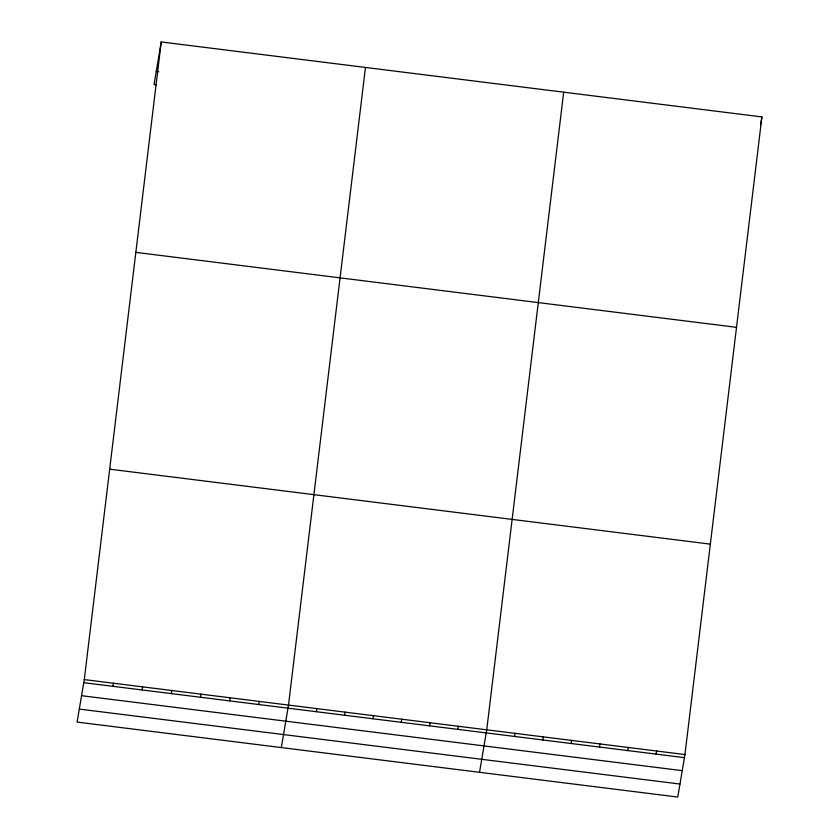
<?xml version="1.0" encoding="UTF-8"?>
<svg xmlns="http://www.w3.org/2000/svg" width="839" height="839" viewBox="0 0 839 839"><rect width="100%" height="100%" fill="white"/><g stroke="black" fill="none" stroke-linecap="round" stroke-linejoin="round"><path stroke-width="1.26" d="M84.288 679.59L161.235 41.95L761.906 116.915L684.949 754.555L677.765 797.05L77.094 722.085L84.288 679.59L684.949 754.555M365.468 67.435L288.511 705.075L281.327 747.58M563.682 92.175L486.735 729.815L479.541 772.31M161.235 41.95L154.051 84.445L156.589 84.76M112.94 686.323L113.464 683.229M142.116 689.962L142.63 686.879M171.292 693.601L171.806 690.518M200.458 697.251L200.982 694.157M229.634 700.89L230.159 697.796M258.811 704.529L259.335 701.435M316.303 711.703L316.827 708.609M344.619 715.237L345.144 712.143M372.936 718.771L373.46 715.677M401.252 722.306L401.776 719.212M429.578 725.84L430.092 722.746M457.895 729.374L458.409 726.28M514.527 736.443L515.052 733.349M542.843 739.977L543.368 736.883M571.16 743.511L571.684 740.418M599.476 747.046L600 743.952M627.792 750.58L628.317 747.486M760.585 124.728L761.906 116.915M656.108 754.114L656.633 751.02M156.253 71.441L158.781 71.755M135.845 252.371L736.506 327.336M109.678 469.169L710.35 544.133M83.764 682.684L684.425 757.648M81.561 695.688L682.233 770.653M79.296 709.081L679.968 784.046"/></g></svg>
